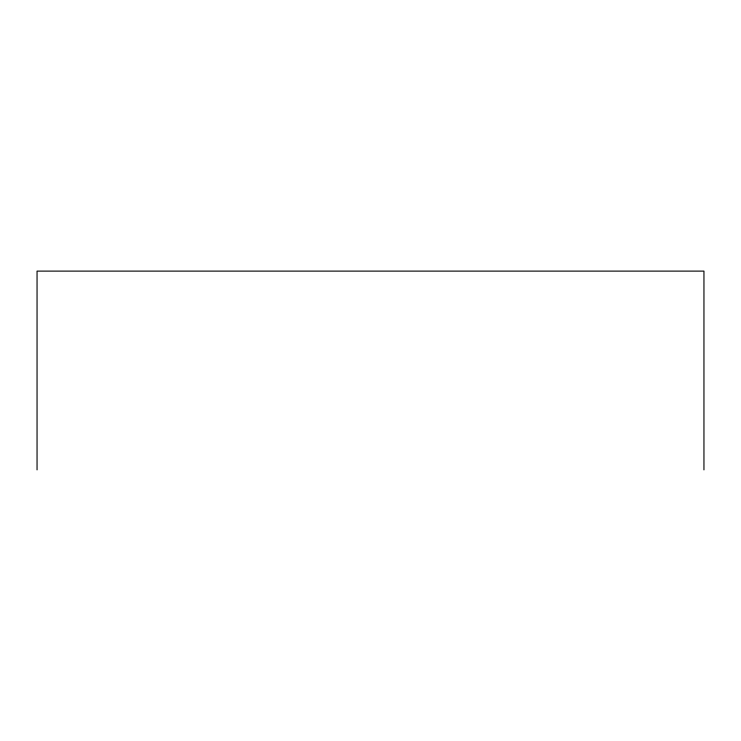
<?xml version="1.0" encoding="UTF-8"?>
<svg xmlns="http://www.w3.org/2000/svg" width="741" height="741" viewBox="0 0 741 741"><rect width="100%" height="100%" fill="white"/><g stroke="black" fill="none" stroke-linecap="round" stroke-linejoin="round"><path stroke-width="1.11" d="M703.95 469.887L703.95 271.113L37.05 271.113L37.05 469.887"/></g></svg>
